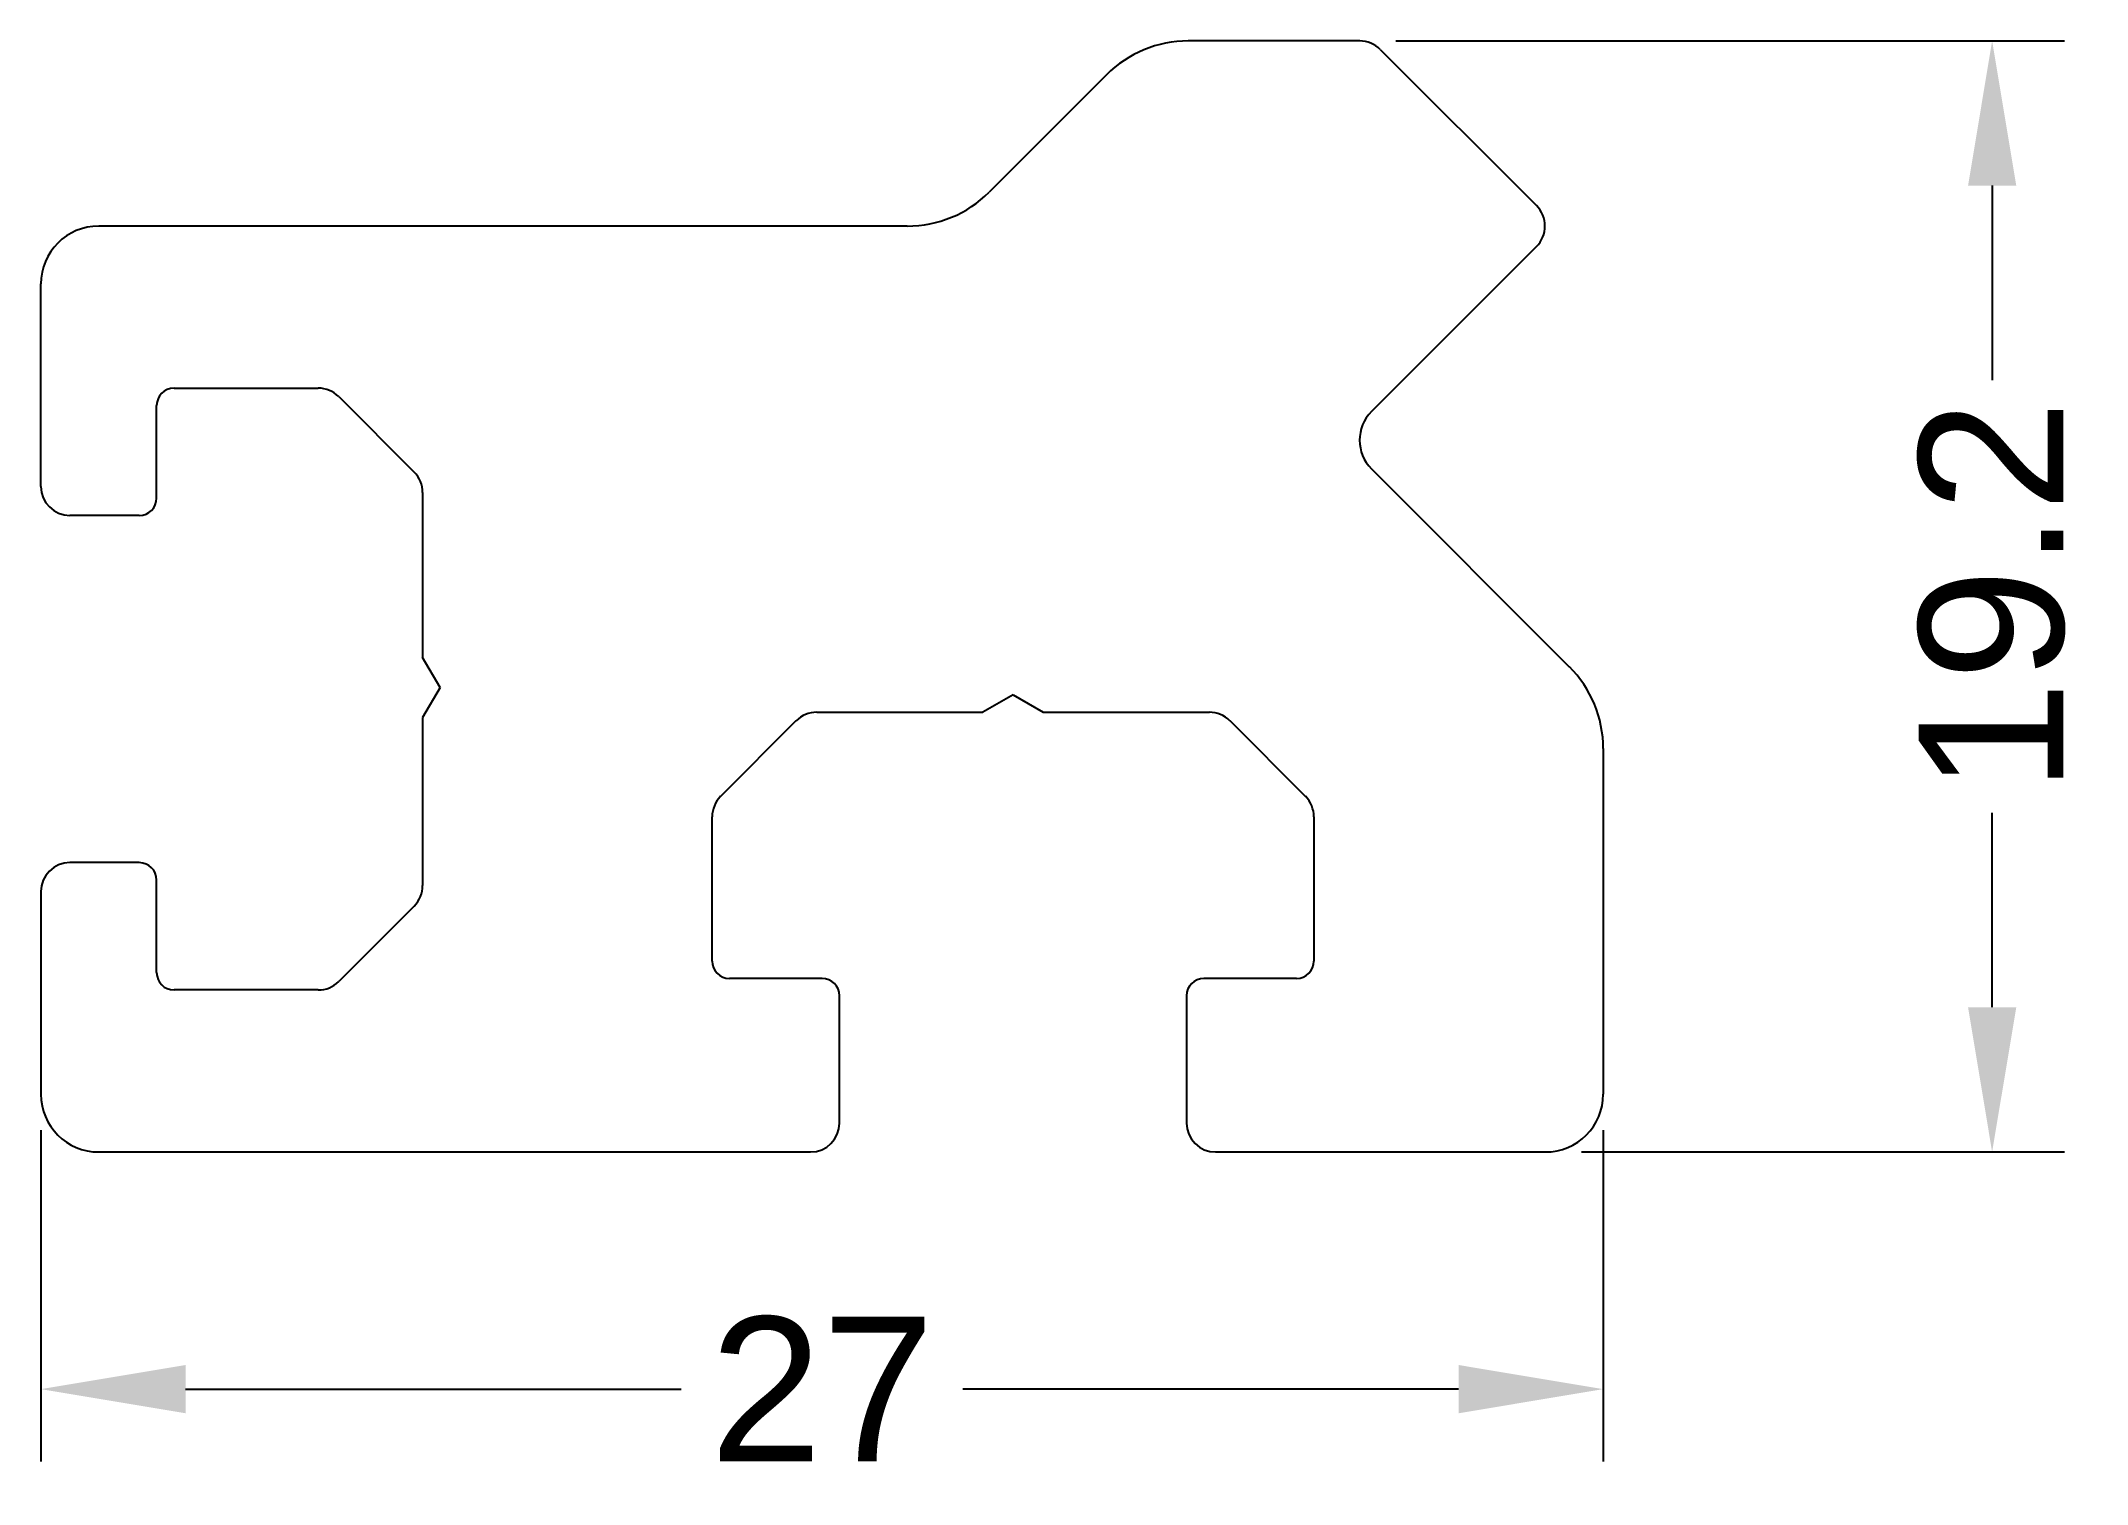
# Model space of a CAD drawing. Header units: millimetres. Extents: x -0.5 to 34.9, y -5.7 to 19.2.
import ezdxf

# ---------------------------------------------------------------- set-up
doc = ezdxf.new("R2010")
doc.units = ezdxf.units.MM
doc.layers.add('Dimensions', color=7, linetype='Continuous')
doc.styles.get("Standard").update_dxf_attribs({"font": 'arial.ttf'})
doc.dimstyles.new('ISO-25', dxfattribs={"dimtxt": 2.5, "dimasz": 2.5, "dimexe": 1.25, "dimexo": 0.625, "dimtad": 0, "dimtoh": 1, "dimdsep": 46, "dimtxsty": 'Standard', "dimcen": 2.5, "dimadec": 0, "dimazin": 0, "dimtfac": 1, "dimtmove": 0, "dimatfit": 3, "dimfxl": 1, "dimarcsym": 0})

# ---------------------------------------------------------------- blocks, each defined once
blk = doc.blocks.new('*D0')
at = {"layer": 'Defpoints', "color": 0}
for p in [(-0.5, 1), (26.5, 1), (26.5, -4.098)]:
    blk.add_point(p, dxfattribs=at)
at = {"layer": 'Dimensions', "color": 0, "lineweight": -2}
for p, q in [((-0.5, 0.375), (-0.5, -5.348)), ((26.5, 0.375), (26.5, -5.348)), ((2, -4.098), (10.566, -4.098)), ((24, -4.098), (15.434, -4.098))]:
    blk.add_line(p, q, dxfattribs=at)
at = {"layer": 'Dimensions', "color": 0}
for points in [[(2, -3.681), (2, -4.515), (-0.5, -4.098)], [(24, -4.515), (24, -3.681), (26.5, -4.098)]]:
    blk.add_solid(points, dxfattribs=at)
at = {"layer": 'Dimensions', "color": 0, "insert": (13, -4.098), "char_height": 2.5, "attachment_point": 5}
blk.add_mtext('27', dxfattribs=at)
blk = doc.blocks.new('*D1')
at = {"layer": 'Defpoints', "color": 0}
for p in [(22.293, 19.2), (33.221, 19.2), (25.5, 0)]:
    blk.add_point(p, dxfattribs=at)
at = {"layer": 'Dimensions', "color": 0, "lineweight": -2}
for p, q in [((22.918, 19.2), (34.471, 19.2)), ((33.221, 16.7), (33.221, 13.338)), ((33.221, 2.5), (33.221, 5.863)), ((26.125, 0), (34.471, 0))]:
    blk.add_line(p, q, dxfattribs=at)
at = {"layer": 'Dimensions', "color": 0}
for points in [[(33.638, 16.7), (32.805, 16.7), (33.221, 19.2)], [(32.805, 2.5), (33.638, 2.5), (33.221, 0)]]:
    blk.add_solid(points, dxfattribs=at)
at = {"layer": 'Dimensions', "color": 0, "insert": (33.221, 9.6), "char_height": 2.5, "attachment_point": 5, "rotation": 90}
blk.add_mtext('19.2', dxfattribs=at)

msp = doc.modelspace()

# ---------------------------------------------------------------- linework, layer by layer
for p, q in [((22.293, 19.2), (19.328, 19.2)), ((22.646, 19.054), (25.346, 16.354)), ((17.914, 18.614), (15.886, 16.586)), ((14.472, 16), (0.5, 16)), ((25.346, 15.646), (22.495, 12.795)), ((-0.5, 11.5), (-0.5, 15)), ((1.8, 13.2), (4.293, 13.2)), ((1.5, 11.3), (1.5, 12.9)), ((4.646, 13.054), (5.95, 11.75)), ((22.495, 11.805), (25.914, 8.386)), ((6.097, 11.396), (6.097, 8.545)), ((1.2, 11), (0, 11)), ((6.397, 8.026), (6.097, 8.545)), ((6.397, 8.026), (6.097, 7.506)), ((16.3, 7.9), (15.78, 7.6)), ((16.3, 7.9), (16.82, 7.6)), ((6.097, 7.506), (6.097, 4.604)), ((11.246, 6.146), (12.554, 7.454)), ((12.907, 7.6), (15.78, 7.6)), ((16.82, 7.6), (19.693, 7.6)), ((20.046, 7.454), (21.354, 6.146)), ((26.5, 6.972), (26.5, 1)), ((11.1, 3.3), (11.1, 5.793)), ((21.5, 5.793), (21.5, 3.3)), ((1.2, 5), (0, 5)), ((1.5, 3.1), (1.5, 4.7)), ((-0.5, 4.5), (-0.5, 1)), ((5.95, 4.25), (4.646, 2.946)), ((13, 3), (11.4, 3)), ((21.2, 3), (19.6, 3)), ((4.293, 2.8), (1.8, 2.8)), ((13.3, 0.5), (13.3, 2.7)), ((19.3, 2.7), (19.3, 0.5)), ((0.5, 0), (12.8, 0)), ((19.8, 0), (25.5, 0))]:
    msp.add_line(p, q)
for centre, radius, start, end in [((19.328, 17.2), 2, 90, 135), ((22.293, 18.7), 0.5, 45, 90), ((14.472, 18), 2, 270, 315), ((24.993, 16), 0.5, 315, 45), ((0.5, 15), 1, 90, 180), ((1.8, 12.9), 0.3, 90, 180), ((4.293, 12.7), 0.5, 45, 90), ((22.99, 12.3), 0.7, 135, 225), ((5.597, 11.396), 0.5, 0, 45), ((0, 11.5), 0.5, 180, 270), ((1.2, 11.3), 0.3, 270, 0), ((24.5, 6.972), 2, 0, 45), ((12.907, 7.1), 0.5, 90, 135), ((19.693, 7.1), 0.5, 45, 90), ((11.6, 5.793), 0.5, 135, 180), ((21, 5.793), 0.5, 0, 45), ((0, 4.5), 0.5, 90, 180), ((1.2, 4.7), 0.3, 0, 90), ((5.597, 4.604), 0.5, 315, 0), ((11.4, 3.3), 0.3, 180, 270), ((21.2, 3.3), 0.3, 270, 0), ((1.8, 3.1), 0.3, 180, 270), ((4.293, 3.3), 0.5, 270, 315), ((13, 2.7), 0.3, 0, 90), ((19.6, 2.7), 0.3, 90, 180), ((0.5, 1), 1, 180, 270), ((25.5, 1), 1, 270, 0), ((12.8, 0.5), 0.5, 270, 0), ((19.8, 0.5), 0.5, 180, 270)]:
    msp.add_arc(centre, radius, start, end)

# ---------------------------------------------------------------- dimensions: what is measured, and where the dimension line sits
at = {"layer": 'Dimensions'}
dim = msp.add_linear_dim(base=(33.221, 19.2), p1=(25.5, 0), p2=(22.293, 19.2), angle=90, dimstyle='ISO-25', dxfattribs=at)
dim.commit()
dim.dimension.update_dxf_attribs({"geometry": '*D1', "text_midpoint": (33.221, 9.6)})
dim = msp.add_linear_dim(base=(26.5, -4.098), p1=(-0.5, 1), p2=(26.5, 1), dimstyle='ISO-25', dxfattribs=at)
dim.commit()
dim.dimension.update_dxf_attribs({"geometry": '*D0', "text_midpoint": (13, -4.098)})

doc.saveas('drawing.dxf')
